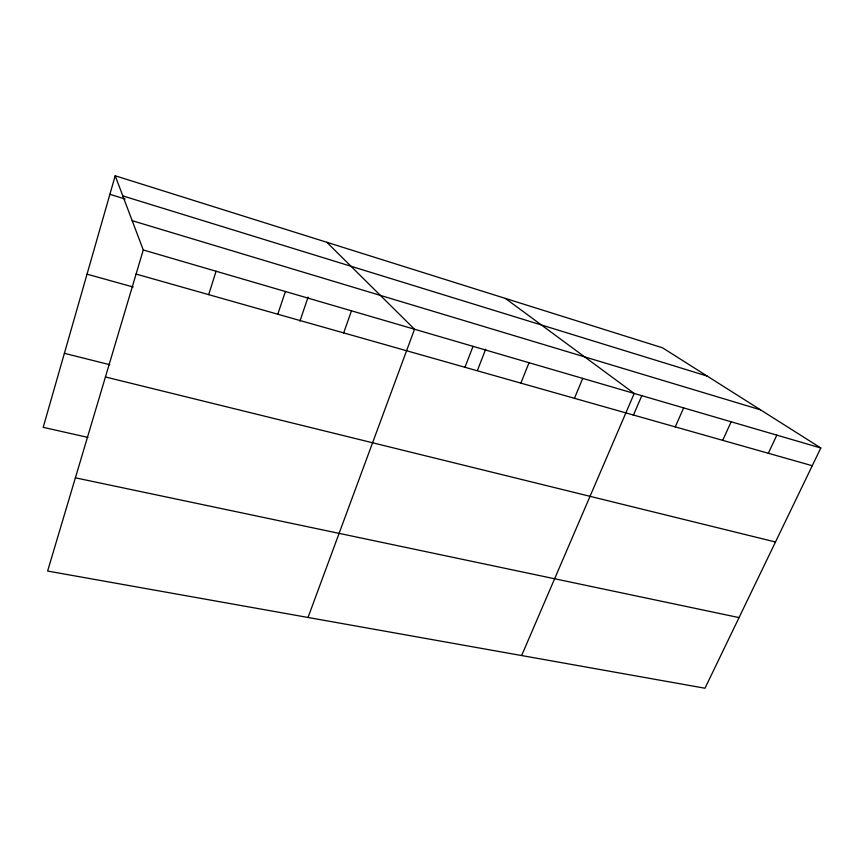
<?xml version="1.0" encoding="UTF-8"?>
<svg xmlns="http://www.w3.org/2000/svg" width="864" height="864" viewBox="0 0 864 864"><rect width="100%" height="100%" fill="white"/><g stroke="black" fill="none" stroke-linecap="round" stroke-linejoin="round"><path stroke-width="1.3" d="M115.193 175.77L143.273 249.966L47.617 571.05L704.992 688.23L820.8 447.984L662.494 347.792L115.193 175.77L43.2 427.345L87.89 437.4M208.667 294.635L216.076 271.253M277.787 314.226L285.401 291.503M299.938 321.073L308.102 297.108M343.678 332.91L351.475 310.813M308.027 617.468L414.526 329.249L326.808 242.287M464.962 367.286L473.029 346.345M477.403 370.494L485.687 349.186M520.862 383.13L529.038 362.718M574.452 398.315L582.725 378.4M521.64 655.538L634.219 393.455L505.418 298.426M633.301 415.4L641.822 395.658M675.248 426.892L683.662 407.905M722.693 440.338L731.171 421.783M768.323 453.265L776.844 435.132M75.384 477.824L739.033 617.598M105.43 376.974L775.472 541.998M64.379 353.322L109.793 364.705M87.037 274.158L133.186 287.021M136.091 274.061L812.246 465.718M143.273 249.966L820.8 447.984M132.192 220.687L760.482 409.806M109.879 194.324L125.086 199.001M122.807 195.901L707.249 376.11"/></g></svg>
